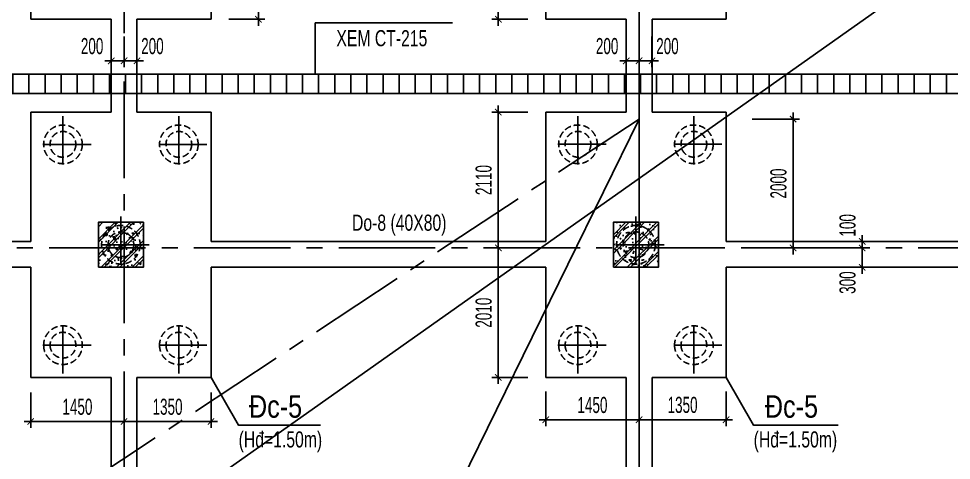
# Model space of a CAD drawing. Header units: millimetres. Extents: x 71 to 1853844, y -54216 to 5184.
# Drawn here: x 1808436 to 1822924, y -24458 to -17602 of the extents above; entities that cross this region are included whole.
import ezdxf
from ezdxf.enums import TextEntityAlignment as Align

# ---------------------------------------------------------------- set-up
doc = ezdxf.new("R2010")
doc.units = ezdxf.units.MM
doc.header["$LTSCALE"] = 1000
doc.header["$MEASUREMENT"] = 0
doc.header["$PDMODE"] = 3
doc.linetypes.add('CENTER2', pattern=[1.125, 0.75, -0.125, 0.125, -0.125])
doc.linetypes.add('HIDDEN', pattern=[0.375, 0.25, -0.125])
doc.layers.get('0').update_dxf_attribs({"linetype": 'CONTINUOUS'})
doc.layers.get('Defpoints').update_dxf_attribs({"linetype": 'CONTINUOUS'})
for name, color, linetype in [('CDC.01.AXIS', 160, 'CENTER2'), ('CDC.02.DIM', 1, 'CONTINUOUS'), ('CDC.03.BORDER', 3, 'CONTINUOUS'), ('CDC.04.HIDDEN', 8, 'HIDDEN'), ('CDC.06.TEXT', 2, 'CONTINUOUS'), ('CDC.09.COLUMN', 4, 'CONTINUOUS'), ('CDC.10.HATCH', 9, 'CONTINUOUS'), ('CDC.11.NOTE', 8, 'CONTINUOUS')]:
    doc.layers.add(name, color=color, linetype=linetype)
doc.layers.add('KCS_CHI', color=1, linetype='CONTINUOUS', lineweight=15)
doc.layers.add('KCS_Plotter', color=11, linetype='CONTINUOUS', plot=False)
doc.styles.add('ARIAL', font='arial.ttf', dxfattribs={"width": 0.6})
doc.dimstyles.new('100', dxfattribs={"dimscale": 100, "dimtxt": 2.5, "dimasz": 1, "dimexe": 1, "dimexo": 0, "dimgap": 1, "dimtad": 1, "dimdec": 0, "dimdsep": 46, "dimtxsty": 'ARIAL', "dimblk": 'ARCHTICK', "dimcen": 1, "dimdle": 1, "dimclrd": 1, "dimclre": 1, "dimclrt": 2, "dimadec": 0, "dimazin": 0, "dimtfac": 0.00072, "dimtdec": 0, "dimtix": 1, "dimtmove": 2, "dimatfit": 3, "dimldrblk": 'ARCHTICK', "dimfxl": 1, "dimtolj": 1, "dimarcsym": 0})
pattern_1 = [(140, (1206.07, 2432.2), (25.100854, 286.904073), [30, -330]), (85, (1206.07, 2432.2), (-300.876853, -55.500533), [24, -264]), (190.4514, (1208.16, 2456.1), (-275.775817, 231.403753), [25.496076, -280.456845]), (136.1842, (1126.07, 2432.2), (66.207606, 426.89642), [45, -495]), (186.6356, (1131.6, 2467.78), (-389.64715, 373.86508), [38.24412, -420.6852]), (81.1842, (1126.07, 2432.2), (-389.64744, 373.86478), [36, -396]), (111, (1146.07, 2472.2), (161.047556, 238.76282), [30, -330]), (316, (1146.07, 2472.2), (146.215924, 268.75285), [24, -264]), (161.4514, (1159.5, 2492.1), (-129.0122, 336.08905), [25.496076, -280.456845]), (157.5, (1206.07, 2432.2), (-117.749785, -62.3664733), [0, -260.8, 0, -268, 0, -265]), (94.5, (1206.07, 2432.2), (-152.041275, 113.34037), [0, -152.8, 0, -254.8, 0, -101]), (57.5, (1206.07, 2343), (9.021949, 213.5289745), [0, -100, 0, -312, 0, -414]), (47.5, (1206.07, 2303), (-40.041993, 233.274468), [0, -130, 0, -207.2, 0, -294]), (45, (1206.07, 2432.2), (-120.208153, 120.208153), []), (45, (1157.07, 2432.2), (-120.208153, 120.208153), [])]

# ---------------------------------------------------------------- blocks, each defined once
blk = doc.blocks.new('D600')
at = {"layer": 'CDC.01.AXIS'}
for p, q in [((2659919, 63050), (2659919, 62175)), ((2660356, 62612), (2659482, 62612))]:
    blk.add_line(p, q, dxfattribs=at)
at = {"layer": 'CDC.04.HIDDEN', "ltscale": 0.4}
for radius in [300, 200]:
    blk.add_circle((2659919, 62612), radius, dxfattribs=at)
blk = doc.blocks.new('_ARCHTICK')
at = {"color": 0, "linetype": 'ByBlock', "const_width": 0.15}
blk.add_lwpolyline([(-0.5, -0.5), (0.5, 0.5)], dxfattribs=at)
blk = doc.blocks.new('*D46')
at = {"layer": 'CDC.02.DIM', "color": 1, "lineweight": -2, "transparency": 16777216}
for p, q in [((1820466, -21261), (1820466, -19061)), ((1819828, -19161), (1820566, -19161)), ((1819828, -21161), (1820566, -21161))]:
    blk.add_line(p, q, dxfattribs=at)
at = {"layer": 'Defpoints', "color": 0, "transparency": 16777216}
for p in [(1819828, -19161), (1820466, -19161), (1819828, -21161)]:
    blk.add_point(p, dxfattribs=at)
at = {"layer": 'CDC.02.DIM', "color": 1, "lineweight": -2, "transparency": 16777216, "xscale": 100, "yscale": 100, "zscale": 100}
for p, rotation in [((1820466, -19161), 90), ((1820466, -21161), 270)]:
    blk.add_blockref('_ARCHTICK', p, dxfattribs=dict(at, rotation=rotation))
at = {"layer": 'CDC.02.DIM', "color": 2, "transparency": 16777216, "insert": (1820239, -20161), "char_height": 250, "attachment_point": 5, "rotation": 90, "style": 'ARIAL'}
blk.add_mtext('\\A1;2000', dxfattribs=at)
blk = doc.blocks.new('*D47')
at = {"layer": 'CDC.02.DIM', "color": 1, "lineweight": -2, "transparency": 16777216}
for p in [(1818075, -19161), (1811067, -33438)]:
    blk.add_line(p, (1811555, -32443), dxfattribs=at)
at = {"layer": 'Defpoints', "color": 0, "transparency": 16777216}
for p in [(1818075, -19161), (1811555, -32443)]:
    blk.add_point(p, dxfattribs=at)
at = {"layer": 'CDC.02.DIM', "color": 1, "lineweight": -2, "transparency": 16777216, "xscale": 100, "yscale": 100, "zscale": 100, "rotation": 63.85477329741156}
blk.add_blockref('_ARCHTICK', (1811555, -32443), dxfattribs=at)
at = {"layer": 'CDC.02.DIM', "color": 2, "transparency": 16777216, "insert": (1811063, -32930), "char_height": 250, "attachment_point": 5, "rotation": 63.8548, "style": 'ARIAL'}
blk.add_mtext('\\A1;R14798', dxfattribs=at)
blk = doc.blocks.new('*D110')
at = {"layer": 'CDC.02.DIM', "color": 1, "lineweight": -2, "transparency": 16777216}
for p, q in [((1815887, -15061), (1815887, -17711)), ((1816348, -15161), (1815787, -15161)), ((1816348, -17611), (1815787, -17611))]:
    blk.add_line(p, q, dxfattribs=at)
at = {"layer": 'Defpoints', "color": 0, "transparency": 16777216}
for p in [(1816348, -15161), (1815887, -17611), (1816348, -17611)]:
    blk.add_point(p, dxfattribs=at)
at = {"layer": 'CDC.02.DIM', "color": 1, "lineweight": -2, "transparency": 16777216, "xscale": 100, "yscale": 100, "zscale": 100}
for p, rotation in [((1815887, -15161), 90), ((1815887, -17611), 270)]:
    blk.add_blockref('_ARCHTICK', p, dxfattribs=dict(at, rotation=rotation))
at = {"layer": 'CDC.02.DIM', "color": 2, "transparency": 16777216, "insert": (1815660, -16386), "char_height": 250, "attachment_point": 5, "rotation": 90, "style": 'ARIAL'}
blk.add_mtext('\\A1;2450', dxfattribs=at)
blk = doc.blocks.new('*D119')
at = {"layer": 'CDC.02.DIM', "color": 1, "lineweight": -2, "transparency": 16777216}
for p, q in [((1808624, -23407), (1808624, -23956)), ((1810074, -23407), (1810074, -23956)), ((1808524, -23856), (1810174, -23856))]:
    blk.add_line(p, q, dxfattribs=at)
at = {"layer": 'Defpoints', "color": 0, "transparency": 16777216}
for p in [(1808624, -23407), (1810074, -23407), (1810074, -23856)]:
    blk.add_point(p, dxfattribs=at)
at = {"layer": 'CDC.02.DIM', "color": 1, "lineweight": -2, "transparency": 16777216, "xscale": 100, "yscale": 100, "zscale": 100, "rotation": 180}
blk.add_blockref('_ARCHTICK', (1808624, -23856), dxfattribs=at)
at = {"layer": 'CDC.02.DIM', "color": 1, "lineweight": -2, "transparency": 16777216, "xscale": 100, "yscale": 100, "zscale": 100}
blk.add_blockref('_ARCHTICK', (1810074, -23856), dxfattribs=at)
at = {"layer": 'CDC.02.DIM', "color": 2, "transparency": 16777216, "insert": (1809349, -23628), "char_height": 250, "attachment_point": 5, "style": 'ARIAL'}
blk.add_mtext('\\A1;1450', dxfattribs=at)
blk = doc.blocks.new('*D120')
at = {"layer": 'CDC.02.DIM', "color": 1, "lineweight": -2, "transparency": 16777216}
for p, q in [((1810074, -23407), (1810074, -23956)), ((1811424, -23407), (1811424, -23956)), ((1809974, -23856), (1811524, -23856))]:
    blk.add_line(p, q, dxfattribs=at)
at = {"layer": 'Defpoints', "color": 0, "transparency": 16777216}
for p in [(1810074, -23407), (1811424, -23407), (1811424, -23856)]:
    blk.add_point(p, dxfattribs=at)
at = {"layer": 'CDC.02.DIM', "color": 1, "lineweight": -2, "transparency": 16777216, "xscale": 100, "yscale": 100, "zscale": 100, "rotation": 180}
blk.add_blockref('_ARCHTICK', (1810074, -23856), dxfattribs=at)
at = {"layer": 'CDC.02.DIM', "color": 1, "lineweight": -2, "transparency": 16777216, "xscale": 100, "yscale": 100, "zscale": 100}
blk.add_blockref('_ARCHTICK', (1811424, -23856), dxfattribs=at)
at = {"layer": 'CDC.02.DIM', "color": 2, "transparency": 16777216, "insert": (1810749, -23628), "char_height": 250, "attachment_point": 5, "style": 'ARIAL'}
blk.add_mtext('\\A1;1350', dxfattribs=at)
blk = doc.blocks.new('*D123')
at = {"layer": 'CDC.02.DIM', "color": 1, "lineweight": -2, "transparency": 16777216}
for p, q in [((1816624, -23389), (1816624, -23927)), ((1818074, -23389), (1818074, -23927)), ((1816524, -23827), (1818174, -23827))]:
    blk.add_line(p, q, dxfattribs=at)
at = {"layer": 'Defpoints', "color": 0, "transparency": 16777216}
for p in [(1816624, -23389), (1818074, -23389), (1818074, -23827)]:
    blk.add_point(p, dxfattribs=at)
at = {"layer": 'CDC.02.DIM', "color": 1, "lineweight": -2, "transparency": 16777216, "xscale": 100, "yscale": 100, "zscale": 100, "rotation": 180}
blk.add_blockref('_ARCHTICK', (1816624, -23827), dxfattribs=at)
at = {"layer": 'CDC.02.DIM', "color": 1, "lineweight": -2, "transparency": 16777216, "xscale": 100, "yscale": 100, "zscale": 100}
blk.add_blockref('_ARCHTICK', (1818074, -23827), dxfattribs=at)
at = {"layer": 'CDC.02.DIM', "color": 2, "transparency": 16777216, "insert": (1817349, -23600), "char_height": 250, "attachment_point": 5, "style": 'ARIAL'}
blk.add_mtext('\\A1;1450', dxfattribs=at)
blk = doc.blocks.new('*D124')
at = {"layer": 'CDC.02.DIM', "color": 1, "lineweight": -2, "transparency": 16777216}
for p, q in [((1818074, -23389), (1818074, -23927)), ((1819424, -23389), (1819424, -23927)), ((1817974, -23827), (1819524, -23827))]:
    blk.add_line(p, q, dxfattribs=at)
at = {"layer": 'Defpoints', "color": 0, "transparency": 16777216}
for p in [(1818074, -23389), (1819424, -23389), (1819424, -23827)]:
    blk.add_point(p, dxfattribs=at)
at = {"layer": 'CDC.02.DIM', "color": 1, "lineweight": -2, "transparency": 16777216, "xscale": 100, "yscale": 100, "zscale": 100, "rotation": 180}
blk.add_blockref('_ARCHTICK', (1818074, -23827), dxfattribs=at)
at = {"layer": 'CDC.02.DIM', "color": 1, "lineweight": -2, "transparency": 16777216, "xscale": 100, "yscale": 100, "zscale": 100}
blk.add_blockref('_ARCHTICK', (1819424, -23827), dxfattribs=at)
at = {"layer": 'CDC.02.DIM', "color": 2, "transparency": 16777216, "insert": (1818749, -23599), "char_height": 250, "attachment_point": 5, "style": 'ARIAL'}
blk.add_mtext('\\A1;1350', dxfattribs=at)
blk = doc.blocks.new('*D125')
at = {"layer": 'CDC.02.DIM', "color": 1, "lineweight": -2, "transparency": 16777216}
for p, q in [((1815887, -18952), (1815887, -21261)), ((1816348, -19052), (1815787, -19052)), ((1816348, -21161), (1815787, -21161))]:
    blk.add_line(p, q, dxfattribs=at)
at = {"layer": 'Defpoints', "color": 0, "transparency": 16777216}
for p in [(1816348, -19052), (1815887, -21161), (1816348, -21161)]:
    blk.add_point(p, dxfattribs=at)
at = {"layer": 'CDC.02.DIM', "color": 1, "lineweight": -2, "transparency": 16777216, "xscale": 100, "yscale": 100, "zscale": 100}
for p, rotation in [((1815887, -19052), 90), ((1815887, -21161), 270)]:
    blk.add_blockref('_ARCHTICK', p, dxfattribs=dict(at, rotation=rotation))
at = {"layer": 'CDC.02.DIM', "color": 2, "transparency": 16777216, "insert": (1815660, -20107), "char_height": 250, "attachment_point": 5, "rotation": 90, "style": 'ARIAL'}
blk.add_mtext('\\A1;2110', dxfattribs=at)
blk = doc.blocks.new('*D126')
at = {"layer": 'CDC.02.DIM', "color": 1, "lineweight": -2, "transparency": 16777216}
for p, q in [((1815887, -21061), (1815887, -23271)), ((1816348, -21161), (1815787, -21161)), ((1816348, -23171), (1815787, -23171))]:
    blk.add_line(p, q, dxfattribs=at)
at = {"layer": 'Defpoints', "color": 0, "transparency": 16777216}
for p in [(1816348, -21161), (1815887, -23171), (1816348, -23171)]:
    blk.add_point(p, dxfattribs=at)
at = {"layer": 'CDC.02.DIM', "color": 1, "lineweight": -2, "transparency": 16777216, "xscale": 100, "yscale": 100, "zscale": 100}
for p, rotation in [((1815887, -21161), 90), ((1815887, -23171), 270)]:
    blk.add_blockref('_ARCHTICK', p, dxfattribs=dict(at, rotation=rotation))
at = {"layer": 'CDC.02.DIM', "color": 2, "transparency": 16777216, "insert": (1815660, -22166), "char_height": 250, "attachment_point": 5, "rotation": 90, "style": 'ARIAL'}
blk.add_mtext('\\A1;2010', dxfattribs=at)
blk = doc.blocks.new('*D194')
at = {"layer": 'CDC.02.DIM', "color": 1, "lineweight": -2, "transparency": 16777216}
for p, q in [((1812161, -15061), (1812161, -17711)), ((1811700, -15161), (1812261, -15161)), ((1811700, -17611), (1812261, -17611))]:
    blk.add_line(p, q, dxfattribs=at)
at = {"layer": 'Defpoints', "color": 0, "transparency": 16777216}
for p in [(1811700, -15161), (1811700, -17611), (1812161, -17611)]:
    blk.add_point(p, dxfattribs=at)
at = {"layer": 'CDC.02.DIM', "color": 1, "lineweight": -2, "transparency": 16777216, "xscale": 100, "yscale": 100, "zscale": 100}
for p, rotation in [((1812161, -15161), 90), ((1812161, -17611), 270)]:
    blk.add_blockref('_ARCHTICK', p, dxfattribs=dict(at, rotation=rotation))
at = {"layer": 'CDC.02.DIM', "color": 2, "transparency": 16777216, "insert": (1811934, -16386), "char_height": 250, "attachment_point": 5, "rotation": 90, "style": 'ARIAL'}
blk.add_mtext('\\A1;2450', dxfattribs=at)
blk = doc.blocks.new('*D427')
at = {"layer": 'Defpoints', "color": 0, "transparency": 16777216}
for p in [(1821050, -21061), (1821050, -21161), (1821540, -21161)]:
    blk.add_point(p, dxfattribs=at)
at = {"layer": 'KCS_CHI', "color": 1, "lineweight": -2, "transparency": 16777216}
for p, q in [((1821540, -21061), (1821540, -20961)), ((1821050, -21061), (1821640, -21061)), ((1821540, -21061), (1821540, -21161)), ((1821050, -21161), (1821640, -21161)), ((1821540, -21161), (1821540, -21261))]:
    blk.add_line(p, q, dxfattribs=at)
at = {"layer": 'KCS_CHI', "color": 1, "lineweight": -2, "transparency": 16777216, "xscale": 100, "yscale": 100, "zscale": 100}
for p, rotation in [((1821540, -21061), 270), ((1821540, -21161), 90)]:
    blk.add_blockref('_ARCHTICK', p, dxfattribs=dict(at, rotation=rotation))
at = {"layer": 'KCS_CHI', "color": 2, "transparency": 16777216, "insert": (1821312, -20810), "char_height": 250, "attachment_point": 5, "rotation": 90, "style": 'ARIAL'}
blk.add_mtext('\\A1;100', dxfattribs=at)
blk = doc.blocks.new('*D428')
at = {"layer": 'Defpoints', "color": 0, "transparency": 16777216}
for p in [(1821050, -21161), (1821054, -21461), (1821540, -21461)]:
    blk.add_point(p, dxfattribs=at)
at = {"layer": 'KCS_CHI', "color": 1, "lineweight": -2, "transparency": 16777216}
for p, q in [((1821540, -21061), (1821540, -21561)), ((1821050, -21161), (1821640, -21161)), ((1821054, -21461), (1821640, -21461))]:
    blk.add_line(p, q, dxfattribs=at)
at = {"layer": 'KCS_CHI', "color": 1, "lineweight": -2, "transparency": 16777216, "xscale": 100, "yscale": 100, "zscale": 100}
for p, rotation in [((1821540, -21161), 90), ((1821540, -21461), 270)]:
    blk.add_blockref('_ARCHTICK', p, dxfattribs=dict(at, rotation=rotation))
at = {"layer": 'KCS_CHI', "color": 2, "transparency": 16777216, "insert": (1821312, -21699), "char_height": 250, "attachment_point": 5, "rotation": 90, "style": 'ARIAL'}
blk.add_mtext('\\A1;300', dxfattribs=at)
blk = doc.blocks.new('*D442')
at = {"layer": 'Defpoints', "color": 0, "transparency": 16777216}
for p in [(1809874, -17878), (1810074, -17878), (1810074, -18256)]:
    blk.add_point(p, dxfattribs=at)
at = {"layer": 'KCS_CHI', "color": 1, "lineweight": -2, "transparency": 16777216}
for p, q in [((1809874, -17878), (1809874, -18356)), ((1810074, -17878), (1810074, -18356)), ((1809774, -18256), (1810174, -18256))]:
    blk.add_line(p, q, dxfattribs=at)
at = {"layer": 'KCS_CHI', "color": 1, "lineweight": -2, "transparency": 16777216, "xscale": 100, "yscale": 100, "zscale": 100, "rotation": 180}
blk.add_blockref('_ARCHTICK', (1809874, -18256), dxfattribs=at)
at = {"layer": 'KCS_CHI', "color": 1, "lineweight": -2, "transparency": 16777216, "xscale": 100, "yscale": 100, "zscale": 100}
blk.add_blockref('_ARCHTICK', (1810074, -18256), dxfattribs=at)
at = {"layer": 'KCS_CHI', "color": 2, "transparency": 16777216, "insert": (1809577, -18029), "char_height": 250, "attachment_point": 5, "style": 'ARIAL'}
blk.add_mtext('\\A1;200', dxfattribs=at)
blk = doc.blocks.new('*D443')
at = {"layer": 'Defpoints', "color": 0, "transparency": 16777216}
for p in [(1810074, -17878), (1810274, -17879), (1810274, -18256)]:
    blk.add_point(p, dxfattribs=at)
at = {"layer": 'KCS_CHI', "color": 1, "lineweight": -2, "transparency": 16777216}
for p, q in [((1810074, -17878), (1810074, -18356)), ((1810274, -17879), (1810274, -18356)), ((1809974, -18256), (1810374, -18256))]:
    blk.add_line(p, q, dxfattribs=at)
at = {"layer": 'KCS_CHI', "color": 1, "lineweight": -2, "transparency": 16777216, "xscale": 100, "yscale": 100, "zscale": 100, "rotation": 180}
blk.add_blockref('_ARCHTICK', (1810074, -18256), dxfattribs=at)
at = {"layer": 'KCS_CHI', "color": 1, "lineweight": -2, "transparency": 16777216, "xscale": 100, "yscale": 100, "zscale": 100}
blk.add_blockref('_ARCHTICK', (1810274, -18256), dxfattribs=at)
at = {"layer": 'KCS_CHI', "color": 2, "transparency": 16777216, "insert": (1810514, -18029), "char_height": 250, "attachment_point": 5, "style": 'ARIAL'}
blk.add_mtext('\\A1;200', dxfattribs=at)
blk = doc.blocks.new('*D445')
at = {"layer": 'Defpoints', "color": 0, "transparency": 16777216}
for p in [(1817874, -17878), (1818074, -17878), (1818074, -18256)]:
    blk.add_point(p, dxfattribs=at)
at = {"layer": 'KCS_CHI', "color": 1, "lineweight": -2, "transparency": 16777216}
for p, q in [((1817874, -17878), (1817874, -18356)), ((1818074, -17878), (1818074, -18356)), ((1817774, -18256), (1818174, -18256))]:
    blk.add_line(p, q, dxfattribs=at)
at = {"layer": 'KCS_CHI', "color": 1, "lineweight": -2, "transparency": 16777216, "xscale": 100, "yscale": 100, "zscale": 100, "rotation": 180}
blk.add_blockref('_ARCHTICK', (1817874, -18256), dxfattribs=at)
at = {"layer": 'KCS_CHI', "color": 1, "lineweight": -2, "transparency": 16777216, "xscale": 100, "yscale": 100, "zscale": 100}
blk.add_blockref('_ARCHTICK', (1818074, -18256), dxfattribs=at)
at = {"layer": 'KCS_CHI', "color": 2, "transparency": 16777216, "insert": (1817577, -18029), "char_height": 250, "attachment_point": 5, "style": 'ARIAL'}
blk.add_mtext('\\A1;200', dxfattribs=at)
blk = doc.blocks.new('*D444')
at = {"layer": 'Defpoints', "color": 0, "transparency": 16777216}
for p in [(1818074, -17878), (1818274, -17879), (1818274, -18256)]:
    blk.add_point(p, dxfattribs=at)
at = {"layer": 'KCS_CHI', "color": 1, "lineweight": -2, "transparency": 16777216}
for p, q in [((1818074, -17878), (1818074, -18356)), ((1818274, -17879), (1818274, -18356)), ((1817974, -18256), (1818374, -18256))]:
    blk.add_line(p, q, dxfattribs=at)
at = {"layer": 'KCS_CHI', "color": 1, "lineweight": -2, "transparency": 16777216, "xscale": 100, "yscale": 100, "zscale": 100, "rotation": 180}
blk.add_blockref('_ARCHTICK', (1818074, -18256), dxfattribs=at)
at = {"layer": 'KCS_CHI', "color": 1, "lineweight": -2, "transparency": 16777216, "xscale": 100, "yscale": 100, "zscale": 100}
blk.add_blockref('_ARCHTICK', (1818274, -18256), dxfattribs=at)
at = {"layer": 'KCS_CHI', "color": 2, "transparency": 16777216, "insert": (1818514, -18029), "char_height": 250, "attachment_point": 5, "style": 'ARIAL'}
blk.add_mtext('\\A1;200', dxfattribs=at)

msp = doc.modelspace()

# ---------------------------------------------------------------- hatches: boundary and pattern name
at = {"layer": 'CDC.03.BORDER'}
h = msp.add_hatch(dxfattribs=at)
h.set_pattern_fill('ACAD_ISO08W100', color=256, scale=50, angle=90, style=0)
h.set_pattern_definition([(90, (-2903.93, 9402.2), (-250, 2e-14), [1200, -150, 300, -150])])
h.paths.add_polyline_path([(1832373.7, -18461.5), (1804824.3, -18461.5), (1804824.3, -18761.5), (1832373.7, -18761.5)])
at = {"layer": 'CDC.10.HATCH'}
h = msp.add_hatch(dxfattribs=at)
h.set_pattern_fill('1BETONG2-BOP', color=256, scale=40, angle=90, style=0, pattern_type=2)
h.set_pattern_definition(pattern_1)
h.paths.add_polyline_path([(1809674.3, -20761.6), (1809674.3, -21461.6), (1810374.3, -21461.6), (1810374.3, -20761.6)])
h = msp.add_hatch(dxfattribs=at)
h.set_pattern_fill('1BETONG2-BOP', color=256, scale=40, angle=90, style=0, pattern_type=2)
h.set_pattern_definition(pattern_1)
h.paths.add_polyline_path([(1809674.3, -20761.6), (1809674.3, -21461.6), (1810374.3, -21461.6), (1810374.3, -20761.6)])
h = msp.add_hatch(dxfattribs=at)
h.set_pattern_fill('1BETONG2-BOP', color=256, scale=40, angle=90, style=0, pattern_type=2)
h.set_pattern_definition(pattern_1)
h.paths.add_polyline_path([(1817674.3, -20761.6), (1817674.3, -21461.6), (1818374.3, -21461.6), (1818374.3, -20761.6)])
h = msp.add_hatch(dxfattribs=at)
h.set_pattern_fill('1BETONG2-BOP', color=256, scale=40, angle=90, style=0, pattern_type=2)
h.set_pattern_definition(pattern_1)
h.paths.add_polyline_path([(1817674.3, -20761.6), (1817674.3, -21461.6), (1818374.3, -21461.6), (1818374.3, -20761.6)])

# ---------------------------------------------------------------- linework, layer by layer
at = {"layer": 'CDC.01.AXIS', "ltscale": 2}
for p, q in [((1818074.3, 576.9), (1818074.3, -35145.9)), ((1810074.3, -578.6), (1810074.3, -35145.9)), ((1810074.3, -578.6), (1810074.3, -35145.9)), ((1818074.3, -578.6), (1818074.3, -35145.9)), ((1818074.3, -19161.5), (1805717.4, -27298.5)), ((1835157.8, -21161.5), (1776902.9, -21161.5)), ((1835157.8, -21161.5), (1776902.9, -21161.5))]:
    msp.add_line(p, q, dxfattribs=at)
at = {"layer": 'CDC.03.BORDER'}
for p, q in [((1808624.3, -15261.5), (1808624.3, -17611.5)), ((1811424.3, -15261.5), (1811424.3, -17611.5)), ((1816624.3, -15261.5), (1816624.3, -17611.5)), ((1819424.3, -15261.5), (1819424.3, -17611.5)), ((1808624.3, -17611.5), (1809874.3, -17611.5)), ((1809874.3, -17611.5), (1809874.3, -19051.8)), ((1810274.3, -17611.5), (1810274.3, -19051.8)), ((1810274.3, -17611.5), (1811424.3, -17611.5)), ((1816624.3, -17611.5), (1817874.3, -17611.5)), ((1817874.3, -17611.5), (1817874.3, -19051.8)), ((1818274.3, -17611.5), (1818274.3, -19051.8)), ((1818274.3, -17611.5), (1819424.3, -17611.5)), ((1804824.3, -18461.5), (1832373.7, -18461.5)), ((1804824.3, -18761.5), (1832373.7, -18761.5)), ((1808624.3, -19051.8), (1809874.3, -19051.8)), ((1808624.3, -19051.8), (1808624.3, -21061.6)), ((1810274.3, -19051.8), (1811424.3, -19051.8)), ((1811424.3, -19051.8), (1811424.3, -21061.6)), ((1816624.3, -19051.8), (1817874.3, -19051.8)), ((1816624.3, -19051.8), (1816624.3, -21061.6)), ((1818274.3, -19051.8), (1819424.3, -19051.8)), ((1819424.3, -19051.8), (1819424.3, -21061.6)), ((1804524.3, -21061.6), (1808624.3, -21061.6)), ((1811424.3, -21061.6), (1816624.3, -21061.6)), ((1819424.3, -21061.6), (1824724.3, -21061.6)), ((1804524.3, -21461.6), (1808624.3, -21461.6)), ((1808624.3, -21461.6), (1808624.3, -23171.5)), ((1811424.3, -21461.6), (1816624.3, -21461.6)), ((1811424.3, -21461.6), (1811424.3, -23171.5)), ((1816624.3, -21461.6), (1816624.3, -23171.5)), ((1819424.3, -21461.6), (1824724.3, -21461.6)), ((1819424.3, -21461.6), (1819424.3, -23171.5)), ((1808624.3, -23171.5), (1809874.3, -23171.5)), ((1809874.3, -23171.5), (1809874.3, -25761.5)), ((1810274.3, -23171.5), (1810274.3, -25761.5)), ((1810274.3, -23171.5), (1811424.3, -23171.5)), ((1816624.3, -23171.5), (1817874.3, -23171.5)), ((1817874.3, -23171.5), (1817874.3, -25761.5)), ((1818274.3, -23171.5), (1818274.3, -25761.5)), ((1818274.3, -23171.5), (1819424.3, -23171.5))]:
    msp.add_line(p, q, dxfattribs=at)
at = {"layer": 'CDC.09.COLUMN', "ltscale": 2000}
for points in [[(1809674.3, -21461.6), (1809674.3, -20761.6), (1810374.3, -20761.6), (1810374.3, -21461.6)], [(1809674.3, -21461.6), (1809674.3, -20761.6), (1810374.3, -20761.6), (1810374.3, -21461.6)], [(1809674.3, -21461.6), (1809674.3, -20761.6), (1810374.3, -20761.6), (1810374.3, -21461.6)], [(1809674.3, -21461.6), (1809674.3, -20761.6), (1810374.3, -20761.6), (1810374.3, -21461.6)], [(1817674.3, -21461.6), (1817674.3, -20761.6), (1818374.3, -20761.6), (1818374.3, -21461.6)], [(1817674.3, -21461.6), (1817674.3, -20761.6), (1818374.3, -20761.6), (1818374.3, -21461.6)], [(1817674.3, -21461.6), (1817674.3, -20761.6), (1818374.3, -20761.6), (1818374.3, -21461.6)], [(1817674.3, -21461.6), (1817674.3, -20761.6), (1818374.3, -20761.6), (1818374.3, -21461.6)]]:
    msp.add_lwpolyline(points, close=True, dxfattribs=at)
at = {"layer": 'CDC.11.NOTE'}
for points in [[(1813043.2, -18461.5), (1813043.2, -17667.2), (1815176.6, -17667.2)], [(1813126.3, -23910.1), (1811850.7, -23910.1), (1811424.3, -23171.5)], [(1821163.6, -23910.1), (1819850.7, -23910.1), (1819424.3, -23171.5)]]:
    msp.add_lwpolyline(points, dxfattribs=at)
at = {"layer": 'KCS_Plotter'}
msp.add_line((1853843.8, 5184), (1769743.8, -54216), dxfattribs=at)

# ---------------------------------------------------------------- block references
at = {"layer": 'CDC.03.BORDER'}
for p in [(-850794.6, -82165.2), (-848994.6, -82165.2), (-842794.6, -82164.2), (-840994.6, -82164.2), (-849894.6, -83724), (-841894.6, -83724)]:
    msp.add_blockref('D600', p, dxfattribs=at)
at = {"layer": 'CDC.03.BORDER', "xscale": -1, "rotation": 180}
for p in [(-850794.6, 39941.9), (-848994.6, 39941.9), (-842794.6, 39941.9), (-840994.6, 39941.9)]:
    msp.add_blockref('D600', p, dxfattribs=at)

# ---------------------------------------------------------------- texts
at = {"layer": 'CDC.06.TEXT', "style": 'ARIAL'}
for s, height, width, p in [('XEM CT-215', 250, 0.7, (1814077.7, -17905)), ('Do-8 (40X80)', 250, 0.7, (1814348, -20768.7)), ('Đc-5', 350, 0.8, (1812426.6, -23621.6)), ('Đc-5', 350, 0.8, (1820440.4, -23621.6)), ('(Hđ=1.50m)', 250, 0.7, (1812501.9, -24133.4)), ('(Hđ=1.50m)', 250, 0.7, (1820501.9, -24133.4))]:
    msp.add_text(s, height=height, dxfattribs=dict(at, width=width)).set_placement(p, align=Align.MIDDLE_CENTER)

# ---------------------------------------------------------------- dimensions: what is measured, and where the dimension line sits
at = {"layer": 'CDC.02.DIM'}
for base, p1, p2, picture, middle in [((1812161.4, -17611.5), (1811700.4, -15161.5), (1811700.4, -17611.5), '*D194', (1811933.7, -16386.5)), ((1815887.2, -17611.5), (1816348.1, -15161.5), (1816348.1, -17611.5), '*D110', (1815659.5, -16386.5)), ((1815887.2, -21161.5), (1816348.1, -19051.8), (1816348.1, -21161.5), '*D125', (1815659.5, -20106.6)), ((1820466.2, -19161.5), (1819828.3, -21161.5), (1819828.3, -19161.5), '*D46', (1820238.5, -20161.5)), ((1815887.2, -23171.5), (1816348.1, -21161.5), (1816348.1, -23171.5), '*D126', (1815659.5, -22166.5))]:
    dim = msp.add_linear_dim(base=base, p1=p1, p2=p2, angle=90, dimstyle='100', dxfattribs=at)
    dim.commit()
    dim.dimension.update_dxf_attribs({"geometry": picture, "text_midpoint": middle})
dim = msp.add_radius_dim(center=(1818074.9, -19161.5), mpoint=(1811555.2, -32443.3), text='R14798', dimstyle='100', dxfattribs=at)
dim.commit()
dim.dimension.update_dxf_attribs({"geometry": '*D47', "text_midpoint": (1811062.6, -32930.2)})
for base, p1, p2, picture, middle in [((1810074.3, -23856), (1808624.3, -23406.8), (1810074.3, -23406.8), '*D119', (1809349.3, -23628.4)), ((1811424.3, -23856), (1810074.3, -23406.8), (1811424.3, -23406.8), '*D120', (1810749.3, -23628.3)), ((1818074.3, -23827.2), (1816624.3, -23388.9), (1818074.3, -23388.9), '*D123', (1817349.3, -23599.5)), ((1819424.3, -23827.2), (1818074.3, -23388.9), (1819424.3, -23388.9), '*D124', (1818749.3, -23599.5))]:
    dim = msp.add_linear_dim(base=base, p1=p1, p2=p2, dimstyle='100', dxfattribs=at)
    dim.commit()
    dim.dimension.update_dxf_attribs({"geometry": picture, "text_midpoint": middle})
at = {"layer": 'KCS_CHI'}
for base, p1, p2, picture, middle in [((1810074.3, -18256.4), (1809874.3, -17877.9), (1810074.3, -17877.9), '*D442', (1809577.2, -18028.7)), ((1810274.3, -18256.4), (1810074.3, -17877.9), (1810274.3, -17879.5), '*D443', (1810514.1, -18028.7)), ((1818074.3, -18256.4), (1817874.3, -17877.9), (1818074.3, -17877.9), '*D445', (1817577.2, -18028.7)), ((1818274.3, -18256.4), (1818074.3, -17877.9), (1818274.3, -17879.5), '*D444', (1818514.1, -18028.7))]:
    dim = msp.add_linear_dim(base=base, p1=p1, p2=p2, dimstyle='100', dxfattribs=at)
    dim.commit()
    dim.dimension.update_dxf_attribs({"geometry": picture, "text_midpoint": middle, "dimtype": 160})
for base, p1, p2, picture, middle in [((1821539.8, -21161.5), (1821050.5, -21061.4), (1821050.5, -21161.5), '*D427', (1821312.2, -20809.6)), ((1821539.8, -21461.4), (1821050.5, -21161.5), (1821053.9, -21461.4), '*D428', (1821312.1, -21699.4))]:
    dim = msp.add_linear_dim(base=base, p1=p1, p2=p2, angle=270, dimstyle='100', dxfattribs=at)
    dim.commit()
    dim.dimension.update_dxf_attribs({"geometry": picture, "text_midpoint": middle, "dimtype": 160})

doc.saveas('drawing.dxf')
